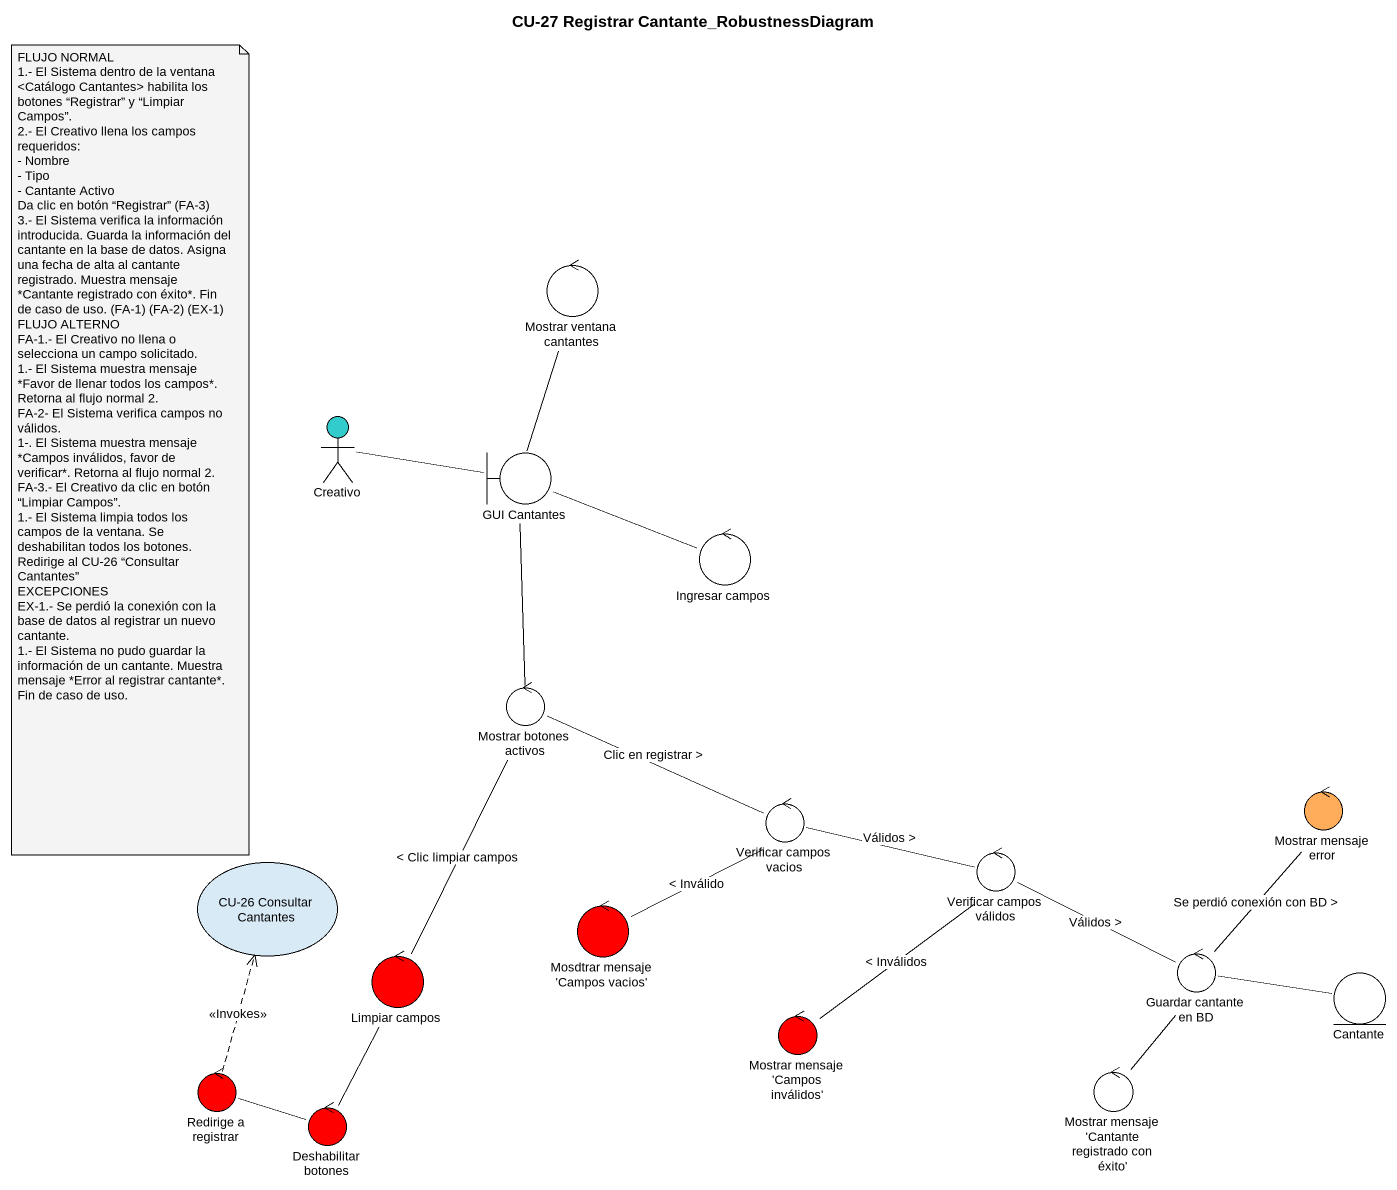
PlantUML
@startuml
title CU-27 Registrar Cantante_RobustnessDiagram
control "Mostrar ventana cantantes" as Mostrar_ventana_cantantes
actor Creativo #33CCCC
boundary "GUI Cantantes" as GUI_Cantantes
control "Ingresar campos" as Ingresar_campos
control "Mostrar botones activos" as Mostrar_botones_activos
control "Mostrar mensaje error" as Mostrar_mensaje_error #FFAD5B
control "Verificar campos vacios" as Verificar_campos_vacios
usecase "CU-26 Consultar Cantantes" as CU_26_Consultar_Cantantes
control "Verificar campos válidos" as Verificar_campos_válidos
control "Mosdtrar mensaje 'Campos vacios'" as Mosdtrar_mensaje_Campos #FF0000
control "Limpiar campos" as Limpiar_campos #FF0000
control "Guardar cantante en BD" as Guardar_cantante_en_BD
entity Cantante
control "Mostrar mensaje 'Campos inválidos'" as Mostrar_mensaje_Campos #FF0000
control "Redirige a registrar" as Redirige_a_registrar #FF0000
control "Deshabilitar botones" as Deshabilitar_botones #FF0000
control "Mostrar mensaje 'Cantante registrado con éxito'" as Mostrar_mensaje_Cantante
Creativo -right- GUI_Cantantes
GUI_Cantantes -up- Mostrar_ventana_cantantes
GUI_Cantantes -right- Ingresar_campos
GUI_Cantantes -- Mostrar_botones_activos
Mostrar_botones_activos -right- Verificar_campos_vacios : Clic en registrar >
Mostrar_botones_activos -- Limpiar_campos : < Clic limpiar campos
Verificar_campos_vacios -right- Verificar_campos_válidos : Válidos >
Verificar_campos_vacios -- Mosdtrar_mensaje_Campos : < Inválido
Verificar_campos_válidos -right- Guardar_cantante_en_BD : Válidos >
Verificar_campos_válidos -- Mostrar_mensaje_Campos : < Inválidos
Limpiar_campos -- Deshabilitar_botones
Guardar_cantante_en_BD -up- Mostrar_mensaje_error : Se perdió conexión con BD >
Guardar_cantante_en_BD -right- Cantante
Guardar_cantante_en_BD -- Mostrar_mensaje_Cantante
Redirige_a_registrar .up.> CU_26_Consultar_Cantantes : <<Invokes>>
Deshabilitar_botones -left- Redirige_a_registrar
note as N1
  FLUJO NORMAL
  1.- El Sistema dentro de la ventana <Catálogo Cantantes> habilita los botones “Registrar” y “Limpiar Campos”.
  2.- El Creativo llena los campos requeridos:
  - Nombre
  - Tipo
  - Cantante Activo
  Da clic en botón “Registrar” (FA-3)
  3.- El Sistema verifica la información introducida. Guarda la información del cantante en la base de datos. Asigna una fecha de alta al cantante registrado. Muestra mensaje *Cantante registrado con éxito*. Fin de caso de uso. (FA-1) (FA-2) (EX-1)
  FLUJO ALTERNO
  FA-1.- El Creativo no llena o selecciona un campo solicitado.
  1.- El Sistema muestra mensaje *Favor de llenar todos los campos*. Retorna al flujo normal 2.
  FA-2- El Sistema verifica campos no válidos.
  1-. El Sistema muestra mensaje *Campos inválidos, favor de verificar*. Retorna al flujo normal 2.
  FA-3.- El Creativo da clic en botón “Limpiar Campos”.
  1.- El Sistema limpia todos los campos de la ventana. Se deshabilitan todos los botones. Redirige al CU-26 “Consultar Cantantes”
  EXCEPCIONES
  EX-1.- Se perdió la conexión con la base de datos al registrar un nuevo cantante.
  1.- El Sistema no pudo guardar la información de un cantante. Muestra mensaje *Error al registrar cantante*. Fin de caso de uso.
end note
@enduml
